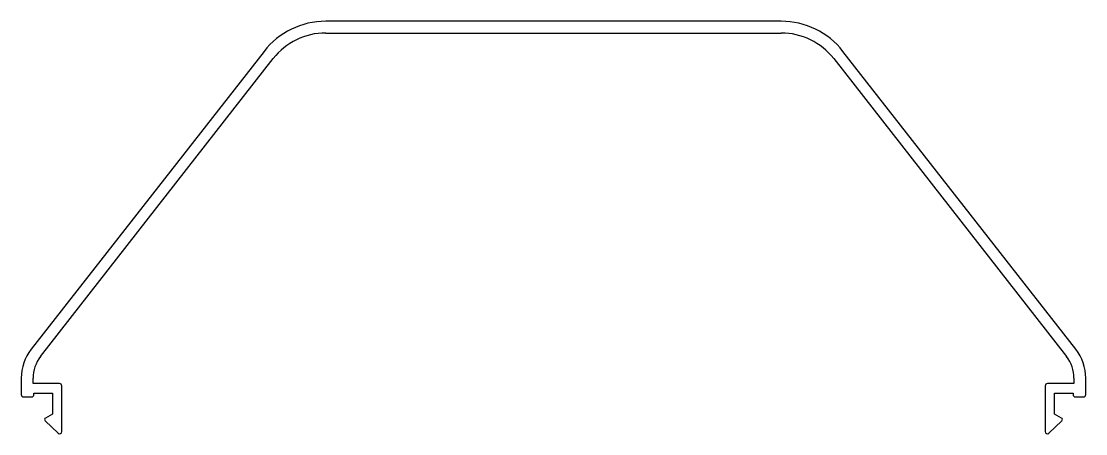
# Model space of a CAD drawing. Extents: x 290 to 426, y 578 to 630.
import ezdxf

# ---------------------------------------------------------------- set-up
doc = ezdxf.new("R2010")
doc.units = 0
doc.layers.get('0').update_dxf_attribs({"linetype": 'CONTINUOUS'})

msp = doc.modelspace()

# ---------------------------------------------------------------- linework, layer by layer
for p, q in [((387.26, 630.27), (329.05, 630.27)), ((329.05, 628.77), (387.26, 628.77)), ((321.17, 626.42), (291.43, 588.36)), ((424.89, 588.36), (395.14, 626.42)), ((292.61, 587.43), (322.35, 625.5)), ((393.96, 625.5), (423.7, 587.43)), ((290.16, 584.66), (290.16, 582.57)), ((291.66, 583.97), (291.66, 584.66)), ((295.04, 583.97), (291.66, 583.97)), ((295.34, 577.85), (295.34, 583.67)), ((420.98, 583.67), (420.98, 577.85)), ((424.66, 583.97), (421.28, 583.97)), ((424.66, 584.66), (424.66, 583.97)), ((426.16, 582.57), (426.16, 584.66)), ((290.46, 582.27), (291.47, 582.27)), ((291.77, 582.77), (294.14, 582.77)), ((291.77, 582.57), (291.77, 582.77)), ((294.14, 582.77), (294.14, 580.07)), ((422.18, 580.07), (422.18, 582.77)), ((422.18, 582.77), (424.55, 582.77)), ((424.55, 582.77), (424.55, 582.57)), ((424.85, 582.27), (425.86, 582.27)), ((294.14, 580.07), (293.24, 579.55)), ((423.07, 579.55), (422.18, 580.07)), ((293.2, 579.23), (294.85, 577.65)), ((421.46, 577.65), (423.12, 579.23))]:
    msp.add_line(p, q)
for centre, radius, start, end in [((329.05, 620.27), 10, 90, 142), ((387.26, 620.27), 10, 38, 90), ((329.05, 620.27), 8.5, 90, 142), ((387.26, 620.27), 8.5, 38, 90), ((296.16, 584.66), 6, 142.0001, 180.0001), ((420.16, 584.66), 6, 0, 38), ((296.16, 584.66), 4.5, 142, 180), ((420.16, 584.66), 4.5, 0, 38), ((295.04, 583.67), 0.3, 0, 90), ((421.28, 583.67), 0.3, 90, 180), ((290.46, 582.57), 0.3, 180, 269.9977), ((291.47, 582.57), 0.3, 270.0023, 0), ((424.85, 582.57), 0.3, 180, 270), ((425.86, 582.57), 0.3, 270, 0), ((293.34, 579.38), 0.2, 118.3849, 226.2603), ((422.98, 579.38), 0.2, 313.7429, 61.617), ((295.05, 577.85), 0.286, 226.258, 0.0022), ((421.27, 577.85), 0.286, 179.9984, 313.7419)]:
    msp.add_arc(centre, radius, start, end)

doc.saveas('drawing.dxf')
